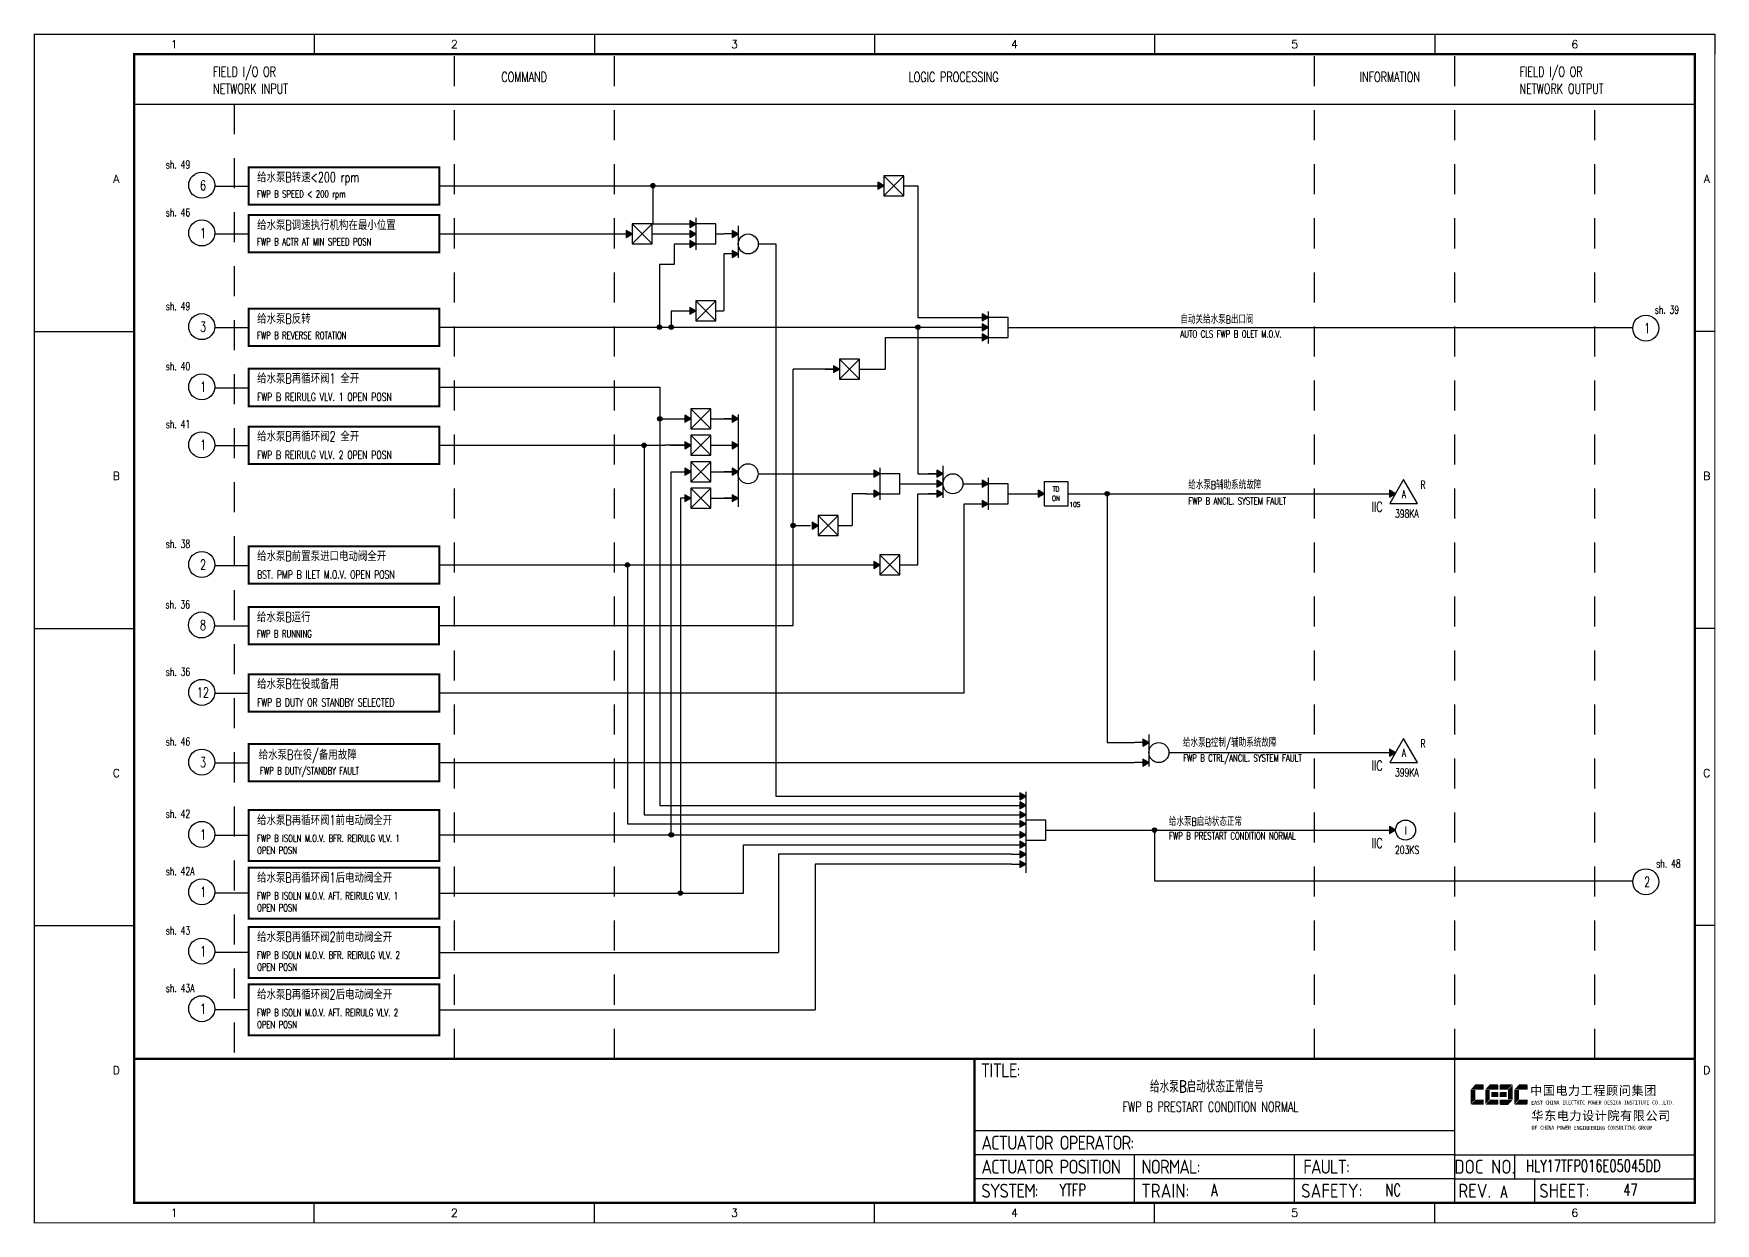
# Model space of a CAD drawing. Header units: millimetres. Extents: x 38833 to 52469, y 29493 to 32647.
# Drawn here: x 45997.8 to 46418.1, y 30240.9 to 30538.2 of the extents above; entities that cross this region are included whole.
import ezdxf
from ezdxf.enums import TextEntityAlignment as Align

# ---------------------------------------------------------------- set-up
doc = ezdxf.new("R2010")
doc.units = ezdxf.units.MM
doc.linetypes.add('JIS_02_0.7', pattern=[1.35, 0.75, -0.6])
for name, color, linetype in [('BLOCK', 7, 'Continuous'), ('BORDER', 1, 'Continuous'), ('MLINE', 6, 'Continuous'), ('TITLE', 1, 'Continuous'), ('TK', 7, 'Continuous'), ('图框_外框线', 7, 'Continuous'), ('图框_标题栏文字', 6, 'Continuous')]:
    doc.layers.add(name, color=color, linetype=linetype)
doc.styles.add('DANIEL', font='COMPLEX', dxfattribs={"width": 0.7, "bigfont": 'GVFS'})
doc.styles.add('ecepdi', font='simhei.ttf', dxfattribs={"width": 0.9})
doc.styles.get("Standard").update_dxf_attribs({"font": 'romans.shx', "width": 0.7, "bigfont": 'hztxta.shx'})
doc.styles.add('工程字', font='gbenor.shx', dxfattribs={"bigfont": 'gbcbig.shx'})

# ---------------------------------------------------------------- blocks, each defined once
blk = doc.blocks.new('huo')
at = {"layer": 'BORDER'}
for points in [[(-72.15, 909.27), (-73.65, 910.13), (-73.65, 908.4)], [(-72.15, 904.27), (-73.65, 905.13), (-73.65, 903.4)]]:
    blk.add_hatch(color=256, dxfattribs=at).paths.add_polyline_path(points)
for p, q in [((-72.15, 909.27), (-75.75, 909.27)), ((-72.15, 911.28), (-72.15, 903.28)), ((-72.15, 904.27), (-75.75, 904.27)), ((-67.15, 906.77), (-65.15, 906.77))]:
    blk.add_line(p, q, dxfattribs=at)
for points in [[(-72.15, 909.27), (-73.65, 910.13), (-73.65, 908.4)], [(-72.15, 904.27), (-73.65, 905.13), (-73.65, 903.4)]]:
    blk.add_lwpolyline(points, close=True, dxfattribs=at)
blk.add_circle((-69.65, 906.77), 2.5, dxfattribs=at)
blk = doc.blocks.new('huo2')
at = {"layer": 'BORDER'}
for points in [[(-56.26, 909.27), (-57.76, 910.13), (-57.76, 908.4)], [(-56.26, 906.77), (-57.76, 907.63), (-57.76, 905.9)], [(-56.26, 904.27), (-57.76, 905.13), (-57.76, 903.4)]]:
    blk.add_hatch(color=256, dxfattribs=at).paths.add_polyline_path(points)
for p, q in [((-56.26, 909.27), (-59.86, 909.27)), ((-56.26, 911.28), (-56.26, 903.28)), ((-59.86, 906.77), (-56.26, 906.77)), ((-56.26, 904.27), (-59.86, 904.27)), ((-51.26, 906.77), (-49.26, 906.77))]:
    blk.add_line(p, q, dxfattribs=at)
for points in [[(-56.26, 909.27), (-57.76, 910.13), (-57.76, 908.4)], [(-56.26, 906.77), (-57.76, 907.63), (-57.76, 905.9)], [(-56.26, 904.27), (-57.76, 905.13), (-57.76, 903.4)]]:
    blk.add_lwpolyline(points, close=True, dxfattribs=at)
blk.add_circle((-53.76, 906.77), 2.5, dxfattribs=at)
blk = doc.blocks.new('TD ON')
at = {"layer": 'BORDER'}
blk.add_hatch(color=256, dxfattribs=at).paths.add_polyline_path([(2178.99, 3763.24), (2177.49, 3764.11), (2177.49, 3762.37)])
for p, q in [((2176.99, 3763.24), (2178.99, 3763.24)), ((2184.99, 3763.24), (2186.99, 3763.24))]:
    blk.add_line(p, q, dxfattribs=at)
for points in [[(2184.99, 3766.24), (2178.99, 3766.24), (2178.99, 3760.24), (2184.99, 3760.24)], [(2178.99, 3763.24), (2177.49, 3764.11), (2177.49, 3762.37)]]:
    blk.add_lwpolyline(points, close=True, dxfattribs=at)
at = {"layer": 'BORDER', "style": 'DANIEL', "width": 0.8}
for s, p in [('ON', (2181.94, 3762.09)), ('TD', (2181.94, 3764.43))]:
    blk.add_text(s, height=1.2, dxfattribs=at).set_placement(p, align=Align.MIDDLE)
blk = doc.blocks.new('A$C1E0003F3')
h = blk.add_hatch(color=152)
edge = h.paths.add_edge_path()
edge.add_ellipse((5.15, 4.41), major_axis=(0, 0.211), ratio=0.769231, start_angle=-90, end_angle=0)
edge.add_line((5.15, 4.62), (3.22, 4.62))
edge.add_line((3.22, 4.62), (2.09, 3.35))
edge.add_line((2.09, 3.35), (5.32, 3.35))
edge.add_line((5.32, 3.35), (5.32, 4.41))
h.paths.add_polyline_path([(3.22, 3.23), (2.09, 3.23), (2.09, -0.36), (3.22, 0.91)])
edge = h.paths.add_edge_path()
edge.add_line((5.32, 0.81), (3.27, 0.81))
edge.add_line((3.27, 0.81), (2.13, -0.46))
edge.add_line((2.13, -0.46), (5.15, -0.46))
edge.add_ellipse((5.15, -0.25), major_axis=(0, 0.211), ratio=0.769231, start_angle=180, end_angle=270)
edge.add_line((5.32, -0.25), (5.32, 0.81))
h = blk.add_hatch(color=152)
edge = h.paths.add_edge_path()
edge.add_ellipse((8.78, 4.41), major_axis=(0, 0.211), ratio=0.769231, start_angle=-90, end_angle=0)
edge.add_line((8.78, 4.62), (6.84, 4.62))
edge.add_line((6.84, 4.62), (5.71, 3.35))
edge.add_line((5.71, 3.35), (8.94, 3.35))
edge.add_line((8.94, 3.35), (8.94, 4.41))
h.paths.add_polyline_path([(6.84, 3.23), (5.71, 3.23), (5.71, -0.36), (6.84, 0.91)])
edge = h.paths.add_edge_path()
edge.add_ellipse((8.78, 2.49), major_axis=(0, 0.211), ratio=0.769231, start_angle=-90, end_angle=0)
edge.add_line((8.78, 2.7), (7.22, 2.7))
edge.add_line((7.22, 2.7), (7.22, 1.44))
edge.add_line((7.22, 1.44), (8.78, 1.44))
edge.add_ellipse((8.78, 1.65), major_axis=(0, 0.211), ratio=0.769231, start_angle=180, end_angle=270)
edge.add_line((8.94, 1.65), (8.94, 2.49))
edge = h.paths.add_edge_path()
edge.add_line((8.94, 0.81), (6.89, 0.81))
edge.add_line((6.89, 0.81), (5.75, -0.46))
edge.add_line((5.75, -0.46), (8.78, -0.46))
edge.add_ellipse((8.78, -0.25), major_axis=(0, 0.211), ratio=0.769231, start_angle=180, end_angle=270)
edge.add_line((8.94, -0.25), (8.94, 0.81))
h = blk.add_hatch(color=1)
edge = h.paths.add_edge_path()
edge.add_line((12.48, 4.62), (9.46, 4.62))
edge.add_ellipse((9.46, 4.41), major_axis=(0, 0.211), ratio=0.769231, start_angle=0, end_angle=90)
edge.add_line((9.3, 4.41), (9.3, 3.35))
edge.add_line((9.3, 3.35), (11.35, 3.35))
edge.add_line((11.35, 3.35), (12.48, 4.62))
h.paths.add_polyline_path([(12.57, 4.56), (11.38, 3.23), (11.38, 0.93), (12.57, 0.93)])
edge = h.paths.add_edge_path()
edge.add_line((11.03, 2.7), (9.46, 2.7))
edge.add_ellipse((9.46, 2.49), major_axis=(0, 0.211), ratio=0.769231, start_angle=0, end_angle=90)
edge.add_line((9.3, 2.49), (9.3, 1.65))
edge.add_ellipse((9.46, 1.65), major_axis=(0, 0.211), ratio=0.769231, start_angle=90, end_angle=180)
edge.add_line((9.46, 1.44), (11.03, 1.44))
edge.add_line((11.03, 1.44), (11.03, 2.7))
h = blk.add_hatch(color=152)
edge = h.paths.add_edge_path()
edge.add_ellipse((16.11, 4.41), major_axis=(0, 0.211), ratio=0.769231, start_angle=-90, end_angle=0)
edge.add_line((16.11, 4.62), (14.14, 4.62))
edge.add_line((14.14, 4.62), (13, 3.35))
edge.add_line((13, 3.35), (16.27, 3.35))
edge.add_line((16.27, 3.35), (16.27, 4.41))
h.paths.add_polyline_path([(14.14, 3.23), (13, 3.23), (13, -0.36), (14.14, 0.91)])
edge = h.paths.add_edge_path()
edge.add_line((16.27, 0.81), (14.18, 0.81))
edge.add_line((14.18, 0.81), (13.04, -0.46))
edge.add_line((13.04, -0.46), (16.03, -0.46))
edge.add_ellipse((16.03, -0.15), major_axis=(0, 0.316), ratio=0.769231, start_angle=180, end_angle=270)
edge.add_line((16.27, -0.15), (16.27, 0.81))
h = blk.add_hatch(color=1)
edge = h.paths.add_edge_path()
edge.add_line((12.58, 0.79), (9.3, 0.79))
edge.add_line((9.3, 0.79), (9.3, -0.27))
edge.add_ellipse((9.46, -0.27), major_axis=(0, 0.211), ratio=0.769231, start_angle=90, end_angle=180)
edge.add_line((9.46, -0.48), (11.43, -0.48))
edge.add_line((11.43, -0.48), (12.58, 0.79))
at = {"layer": 'TITLE', "color": 7, "style": 'ecepdi'}
for s, p in [('中', (16.92, 1.94)), ('国', (20.09, 2)), ('电', (23.25, 1.99)), ('力', (26.39, 1.96)), ('程', (32.71, 1.98)), ('顾', (35.9, 1.98)), ('问', (39.09, 1.94)), ('集', (42.26, 1.98)), ('团', (45.42, 2.01)), ('工', (29.53, 1.95)), ('华', (17.24, -4.31)), ('东', (20.45, -4.29)), ('电', (23.62, -4.35)), ('力', (26.75, -4.32)), ('设', (29.92, -4.3)), ('计', (33.05, -4.31)), ('院', (36.26, -4.29)), ('有', (39.41, -4.29)), ('限', (42.57, -4.32)), ('公', (45.78, -4.38)), ('司', (48.91, -4.35))]:
    blk.add_text(s, height=2.2, dxfattribs=at).set_placement(p)
at = {"layer": 'TITLE', "color": 7, "style": 'ecepdi', "width": 0.975}
for s, p in [('E', (17.58, 0.02)), ('A', (18.29, 0.03)), ('S', (19, 0.03)), ('T', (19.7, 0.03)), ('C', (21.1, 0.09)), ('H', (21.77, 0.09)), ('I', (22.46, 0.09)), ('N', (23.17, 0.1)), ('A', (23.86, 0.1)), ('E', (25.35, 0.09)), ('L', (26.05, 0.11)), ('E', (26.76, 0.1)), ('C', (27.46, 0.12)), ('T', (28.18, 0.11)), ('R', (28.87, 0.1)), ('I', (29.57, 0.11)), ('C', (30.28, 0.1)), ('P', (31.64, 0.09)), ('O', (32.32, 0.08)), ('W', (33.03, 0.08)), ('E', (33.72, 0.08)), ('R', (34.42, 0.09)), ('D', (35.81, 0.1)), ('E', (36.52, 0.1)), ('S', (37.2, 0.1)), ('I', (37.91, 0.09)), ('G', (38.68, 0.11)), ('N', (39.38, 0.09)), ('I', (40.72, 0.07)), ('N', (41.43, 0.08)), ('S', (42.14, 0.08)), ('T', (42.83, 0.08)), ('I', (43.52, 0.09)), ('T', (44.22, 0.07)), ('U', (44.93, 0.07)), ('T', (45.63, 0.08)), ('E', (46.34, 0.09)), ('C', (47.76, 0.11)), ('O', (48.48, 0.1)), ('L', (50.56, 0.1)), ('T', (51.27, 0.1)), ('D', (51.96, 0.1)), ('.', (49.23, 0.1)), (',', (49.87, 0.1)), ('.', (52.72, 0.11)), ('O', (17.67, -6.18)), ('OF', (18.01, -6.2)), ('F', (18.37, -6.2)), ('C', (19.8, -6.19)), ('H', (20.47, -6.19)), ('I', (21.15, -6.19)), ('N', (21.87, -6.18)), ('A', (22.56, -6.18)), ('P', (23.98, -6.2)), ('O', (24.66, -6.21)), ('W', (25.36, -6.21)), ('E', (26.06, -6.21)), ('R', (26.75, -6.2)), ('E', (28.19, -6.24)), ('N', (28.91, -6.27)), ('G', (29.62, -6.26)), ('I', (30.32, -6.27)), ('N', (31.02, -6.27)), ('E', (31.7, -6.28)), ('E', (32.41, -6.27)), ('R', (33.1, -6.24)), ('I', (33.81, -6.24)), ('N', (34.51, -6.26)), ('G', (35.2, -6.24)), ('C', (36.61, -6.19)), ('O', (37.3, -6.21)), ('N', (38, -6.2)), ('S', (38.71, -6.21)), ('U', (39.41, -6.18)), ('L', (40.11, -6.18)), ('T', (40.81, -6.19)), ('I', (41.51, -6.21)), ('N', (42.2, -6.21)), ('G', (42.91, -6.17)), ('G', (44.29, -6.2)), ('R', (45, -6.21)), ('O', (45.69, -6.22)), ('U', (46.39, -6.2)), ('P', (47.1, -6.23))]:
    blk.add_text(s, height=1, dxfattribs=at).set_placement(p, align=Align.MIDDLE_CENTER)
blk = doc.blocks.new('A$C613255F0')
for p, q in [((70, 297), (70, 292)), ((140, 297), (140, 292)), ((210, 297), (210, 292)), ((280, 297), (280, 292)), ((350, 297), (350, 292)), ((420, 297), (420, 292)), ((0, 222.75), (25, 222.75)), ((420, 222.75), (415, 222.75)), ((0, 148.5), (25, 148.5)), ((420, 148.5), (415, 148.5)), ((0, 74.25), (25, 74.25)), ((420, 74.25), (415, 74.25)), ((70, 0), (70, 5)), ((140, 0), (140, 5)), ((210, 0), (210, 5)), ((280, 0), (280, 5)), ((350, 0), (350, 5))]:
    blk.add_line(p, q)
at = {"layer": 'MLINE', "linetype": 'JIS_02_0.7', "ltscale": 10}
for p, q in [((105, 41), (105, 292)), ((145, 41), (145, 292)), ((320, 41), (320, 292)), ((355, 41), (355, 292)), ((50, 279.56), (50, 41)), ((390, 41), (390, 279.56))]:
    blk.add_line(p, q, dxfattribs=at)
at = {"layer": 'MLINE'}
blk.add_line((25, 279.56), (415, 279.56), dxfattribs=at)
at = {"layer": '图框_外框线'}
for p, q in [((355, 5), (355, 41)), ((355, 23), (235, 23)), ((355, 17), (235, 17)), ((275, 11), (275, 17)), ((315, 11), (315, 17)), ((355, 17), (415, 17)), ((370, 11), (370, 17)), ((355, 11), (235, 11)), ((355, 11), (235, 11)), ((275, 5), (275, 11)), ((315, 5), (315, 11)), ((355, 11), (415, 11)), ((375, 5), (375, 11))]:
    blk.add_line(p, q, dxfattribs=at)
for points, const_width in [([(0, 0), (420, 0), (420, 297), (0, 297)], 0.3), ([(25, 5), (415, 5), (415, 292), (25, 292)], 0.6)]:
    blk.add_lwpolyline(points, close=True, dxfattribs=dict(at, const_width=const_width))
at = {"layer": '图框_外框线', "const_width": 0.6}
blk.add_lwpolyline([(235, 41), (25, 41)], dxfattribs=at)
at = {"layer": '图框_外框线'}
blk.add_lwpolyline([(415, 41, 0.6, 0.6, 0), (235, 41, 0.6, 0.6, 0), (235, 5, 0, 0, 0)], format="xyseb", dxfattribs=at)
blk.add_blockref('A$C1E0003F3', (356.94, 29.95))
at = {"layer": 'MLINE', "char_height": 2.5, "width": 31.8959, "attachment_point": 1}
for s, insert in [('FIELD I/O OR', (44.67, 288.89)), ('COMMAND', (116.74, 287.58)), ('LOGIC PROCESSING', (218.52, 287.58)), ('INFORMATION', (331.25, 287.58)), ('FIELD I/O OR', (371.22, 288.89)), ('NETWORK INPUT', (44.67, 284.64)), ('NETWORK OUTPUT', (371.22, 284.64))]:
    blk.add_mtext(s, dxfattribs=dict(at, insert=insert))
at = {"layer": 'TK', "color": 3}
for s, p in [('1', (35, 294.5)), ('2', (105, 294.5)), ('3', (175, 294.5)), ('4', (245, 294.5)), ('5', (315, 294.5)), ('6', (385, 294.5)), ('1', (35, 2.5)), ('2', (105, 2.5)), ('3', (175, 2.5)), ('4', (245, 2.5)), ('5', (315, 2.5)), ('6', (385, 2.5))]:
    blk.add_text(s, height=2, dxfattribs=at).set_placement(p, align=Align.MIDDLE)
for s, p in [('A', (20.5, 259.88)), ('A', (418, 259.88)), ('B', (20.5, 185.62)), ('B', (418, 185.62)), ('C', (20.5, 111.38)), ('C', (418, 111.38)), ('D', (20.5, 37.12)), ('D', (418, 37.12))]:
    blk.add_text(s, height=2, dxfattribs=at).set_placement(p, align=Align.CENTER)
at = {"layer": '图框_标题栏文字', "char_height": 3.5, "style": '工程字'}
for s, insert, width, attachment_point in [('{\\T0.9; TITLE:}', (234.86, 38.09), 14.2249, 4), ('{\\T0.9; ACTUATOR OPERATOR:}', (235, 20), 40, 4), ('{\\T0.9; ACTUATOR POSITION}', (235, 14), 45, 4), ('{\\T0.9; NORMAL:}', (275, 14), 18.2557, 4), ('{\\T0.9; FAULT:}', (315.44, 14), 15, 4), ('DOC NO.', (362.5, 14), 15, 5), ('{\\T0.9; SYSTEM:}', (235, 8), 17.9526, 4), ('{\\T0.9; }TRAIN: ', (275, 8), 17.6638, 4), ('SAFETY:', (324.3, 8), 22.3993, 5), ('REV.', (360, 8), 10, 5), ('SHEET:', (382.42, 8), 20, 5)]:
    blk.add_mtext(s, dxfattribs=dict(at, insert=insert, width=width, attachment_point=attachment_point))

msp = doc.modelspace()

# ---------------------------------------------------------------- hatches: boundary and pattern name
h = msp.add_hatch(color=256)
edge = h.paths.add_edge_path()
edge.add_arc((46152.54, 30500.23), 0.55, 0, 360)
h = msp.add_hatch(color=256)
edge = h.paths.add_edge_path()
edge.add_arc((46154.16, 30464.88), 0.55, 0, 360)
h = msp.add_hatch(color=256)
edge = h.paths.add_edge_path()
edge.add_arc((46157.13, 30464.86), 0.55, 0, 360)
h = msp.add_hatch(color=256)
edge = h.paths.add_edge_path()
edge.add_arc((46218.77, 30464.87), 0.55, 0, 360)
h = msp.add_hatch(color=256)
edge = h.paths.add_edge_path()
edge.add_arc((46154.26, 30441.98), 0.55, 0, 360)
h = msp.add_hatch(color=256)
edge = h.paths.add_edge_path()
edge.add_arc((46150.34, 30435.35), 0.55, 0, 360)
h = msp.add_hatch(color=256)
edge = h.paths.add_edge_path()
edge.add_arc((46266.06, 30423.24), 0.55, 0, 360)
for points in [[(46338.14, 30423.24), (46336.64, 30424.1), (46336.64, 30422.37)], [(46338.14, 30358.56), (46336.64, 30359.43), (46336.64, 30357.7)], [(46338.14, 30339.21), (46336.64, 30340.08), (46336.64, 30338.34)]]:
    msp.add_hatch(color=256).paths.add_polyline_path(points)
h = msp.add_hatch(color=256)
edge = h.paths.add_edge_path()
edge.add_arc((46187.57, 30415.3), 0.55, 0, 360)
h = msp.add_hatch(color=256)
edge = h.paths.add_edge_path()
edge.add_arc((46146.16, 30405.45), 0.55, 0, 360)
h = msp.add_hatch(color=256)
edge = h.paths.add_edge_path()
edge.add_arc((46157.14, 30338), 0.55, 0, 360)
h = msp.add_hatch(color=256)
edge = h.paths.add_edge_path()
edge.add_arc((46277.9, 30339.21), 0.55, 0, 360)
h = msp.add_hatch(color=256)
edge = h.paths.add_edge_path()
edge.add_arc((46159.41, 30323.46), 0.55, 0, 360)
at = {"layer": 'BORDER'}
for points in [[(46210.28, 30500.23), (46208.78, 30501.1), (46208.78, 30499.36)], [(46147.33, 30488.16), (46145.83, 30489.03), (46145.83, 30487.29)], [(46163.27, 30490.66), (46161.77, 30491.53), (46161.77, 30489.79)], [(46163.27, 30488.16), (46161.77, 30489.03), (46161.77, 30487.29)], [(46163.27, 30485.66), (46161.77, 30486.53), (46161.77, 30484.79)], [(46163.27, 30468.96), (46161.77, 30469.82), (46161.77, 30468.09)], [(46236.32, 30467.32), (46234.82, 30468.18), (46234.82, 30466.45)], [(46236.36, 30464.86), (46234.86, 30465.73), (46234.86, 30463.99)], [(46236.32, 30462.32), (46234.82, 30463.18), (46234.82, 30461.45)], [(46199.19, 30454.37), (46197.69, 30455.24), (46197.69, 30453.51)], [(46162, 30441.98), (46160.5, 30442.85), (46160.5, 30441.12)], [(46173.83, 30441.98), (46172.33, 30442.85), (46172.33, 30441.12)], [(46162, 30435.37), (46160.5, 30436.23), (46160.5, 30434.5)], [(46173.83, 30435.37), (46172.33, 30436.23), (46172.33, 30434.5)], [(46162, 30428.75), (46160.5, 30429.62), (46160.5, 30427.88)], [(46173.83, 30428.75), (46172.33, 30429.62), (46172.33, 30427.88)], [(46209.28, 30428.24), (46207.78, 30429.1), (46207.78, 30427.37)], [(46236.32, 30425.74), (46234.82, 30426.6), (46234.82, 30424.87)], [(46162, 30422.13), (46160.5, 30423), (46160.5, 30421.27)], [(46173.83, 30422.13), (46172.33, 30423), (46172.33, 30421.27)], [(46209.28, 30423.24), (46207.78, 30424.1), (46207.78, 30422.37)], [(46236.32, 30420.74), (46234.82, 30421.6), (46234.82, 30419.87)], [(46193.85, 30415.3), (46192.35, 30416.16), (46192.35, 30414.43)], [(46209.28, 30405.45), (46207.78, 30406.32), (46207.78, 30404.59)], [(46245.72, 30347.65), (46244.22, 30348.52), (46244.22, 30346.78)], [(46245.72, 30345.35), (46244.22, 30346.22), (46244.22, 30344.49)], [(46245.72, 30343), (46244.22, 30343.87), (46244.22, 30342.14)], [(46245.72, 30340.77), (46244.22, 30341.63), (46244.22, 30339.9)], [(46245.72, 30338), (46244.22, 30338.87), (46244.22, 30337.14)], [(46245.72, 30335.52), (46244.22, 30336.39), (46244.22, 30334.66)], [(46245.72, 30333.16), (46244.22, 30334.02), (46244.22, 30332.29)], [(46245.72, 30330.67), (46244.22, 30331.54), (46244.22, 30329.81)]]:
    msp.add_hatch(color=256, dxfattribs=at).paths.add_polyline_path(points)

# ---------------------------------------------------------------- linework, layer by layer
for p, q in [((46051.53, 30504.85), (46099.15, 30504.85)), ((46099.15, 30495.51), (46099.15, 30504.85)), ((46051.53, 30500.04), (46043.02, 30500.04)), ((46099.13, 30500.23), (46206.85, 30500.23)), ((46152.54, 30500.23), (46152.54, 30490.66)), ((46215.28, 30500.23), (46218.77, 30500.23)), ((46218.77, 30500.23), (46218.77, 30467.32)), ((46099.15, 30495.51), (46051.53, 30495.51)), ((46152.54, 30490.66), (46163.27, 30490.66)), ((46051.53, 30488.11), (46043.02, 30488.11)), ((46099.15, 30488.25), (46099.15, 30487.9)), ((46099.38, 30488.16), (46147.33, 30488.16)), ((46152.33, 30488.16), (46155.86, 30488.16)), ((46155.86, 30488.16), (46163.27, 30488.16)), ((46157.91, 30480.65), (46157.91, 30485.66)), ((46157.91, 30485.66), (46163.27, 30485.66)), ((46178.86, 30485.66), (46183.29, 30485.66)), ((46183.29, 30485.66), (46183.29, 30347.65)), ((46099.15, 30483.58), (46051.53, 30483.58)), ((46154.16, 30480.65), (46157.91, 30480.65)), ((46154.16, 30480.65), (46154.16, 30464.88)), ((46170.27, 30483.16), (46170.27, 30468.96)), ((46051.53, 30469.51), (46099.15, 30469.51)), ((46157.13, 30468.96), (46163.27, 30468.96)), ((46157.13, 30468.96), (46157.13, 30464.86)), ((46051.53, 30464.7), (46043.02, 30464.7)), ((46099.13, 30464.88), (46236.32, 30464.88)), ((46218.77, 30467.32), (46236.32, 30467.32)), ((46218.77, 30464.87), (46218.77, 30428.24)), ((46241.32, 30464.82), (46397.42, 30464.82)), ((46099.15, 30460.17), (46051.53, 30460.17)), ((46210.61, 30462.32), (46236.32, 30462.32)), ((46210.61, 30462.32), (46210.61, 30454.37)), ((46051.53, 30454.48), (46099.15, 30454.48)), ((46187.56, 30390.33), (46187.56, 30454.37)), ((46199.19, 30454.37), (46187.56, 30454.37)), ((46204.19, 30454.37), (46210.61, 30454.37)), ((46051.53, 30449.66), (46043.02, 30449.66)), ((46099.13, 30449.85), (46154.26, 30449.85)), ((46154.26, 30449.85), (46154.26, 30429.68)), ((46099.15, 30445.13), (46051.53, 30445.13)), ((46051.53, 30439.99), (46099.15, 30439.99)), ((46154.26, 30441.98), (46160.47, 30441.98)), ((46167, 30441.98), (46173.83, 30441.98)), ((46051.53, 30435.18), (46043.02, 30435.18)), ((46099.13, 30435.37), (46155.53, 30435.37)), ((46150.34, 30435.37), (46150.34, 30343)), ((46160.47, 30435.37), (46155.53, 30435.37)), ((46167, 30435.37), (46173.83, 30435.37)), ((46099.15, 30430.65), (46051.53, 30430.65)), ((46154.26, 30429.68), (46154.26, 30345.35)), ((46157.14, 30338), (46157.14, 30428.75)), ((46157.14, 30428.75), (46160.47, 30428.75)), ((46167, 30428.75), (46173.83, 30428.75)), ((46178.83, 30428.24), (46205.85, 30428.24)), ((46214.28, 30425.74), (46225, 30425.74)), ((46218.77, 30428.24), (46225, 30428.24)), ((46230, 30425.74), (46236.32, 30425.74)), ((46162, 30422.13), (46159.41, 30422.13)), ((46159.41, 30422.13), (46159.41, 30323.46)), ((46167, 30422.13), (46173.83, 30422.13)), ((46202.3, 30423.24), (46202.3, 30415.3)), ((46205.85, 30423.24), (46202.3, 30423.24)), ((46218.77, 30405.45), (46218.77, 30423.24)), ((46218.77, 30423.24), (46225, 30423.24)), ((46241.32, 30423.24), (46250.34, 30423.24)), ((46256.34, 30423.24), (46338.14, 30423.24)), ((46266.06, 30423.24), (46266.06, 30361.06)), ((46230.34, 30373.5), (46230.34, 30420.74)), ((46230.34, 30420.74), (46236.32, 30420.74)), ((46187.56, 30415.3), (46190.43, 30415.3)), ((46198.85, 30415.3), (46202.3, 30415.3)), ((46051.53, 30410.08), (46099.15, 30410.08)), ((46051.53, 30405.27), (46043.02, 30405.27)), ((46099.13, 30405.45), (46205.85, 30405.45)), ((46146.16, 30405.45), (46146.16, 30340.77)), ((46214.28, 30405.45), (46218.77, 30405.45)), ((46099.15, 30400.74), (46051.53, 30400.74)), ((46051.49, 30394.95), (46099.1, 30394.95)), ((46051.49, 30390.14), (46042.97, 30390.14)), ((46099.09, 30390.33), (46187.56, 30390.33)), ((46099.1, 30385.61), (46051.49, 30385.61)), ((46051.53, 30378.13), (46099.15, 30378.13)), ((46051.53, 30373.32), (46043.02, 30373.32)), ((46099.13, 30373.5), (46218.24, 30373.5)), ((46218.24, 30373.5), (46230.34, 30373.5)), ((46099.15, 30368.79), (46051.53, 30368.79)), ((46051.53, 30360.69), (46099.15, 30360.69)), ((46266.06, 30361.06), (46272.9, 30361.06)), ((46282.49, 30358.56), (46338.14, 30358.56)), ((46051.53, 30355.88), (46043.02, 30355.88)), ((46099.13, 30356.06), (46266.68, 30356.06)), ((46266.68, 30356.06), (46272.9, 30356.06)), ((46099.15, 30351.35), (46051.53, 30351.35)), ((46183.29, 30347.65), (46245.72, 30347.65)), ((46051.53, 30344.2), (46099.15, 30344.2)), ((46150.34, 30343), (46245.72, 30343)), ((46154.26, 30345.35), (46245.72, 30345.35)), ((46051.53, 30337.82), (46043.02, 30337.82)), ((46099.13, 30338), (46245.72, 30338)), ((46146.16, 30340.77), (46245.72, 30340.77)), ((46250.72, 30339.21), (46338.14, 30339.21)), ((46277.9, 30339.21), (46277.9, 30326.48)), ((46175.15, 30323.46), (46175.15, 30335.52)), ((46175.15, 30335.52), (46245.72, 30335.52)), ((46242.13, 30333.16), (46183.9, 30333.16)), ((46183.9, 30333.16), (46183.9, 30308.63)), ((46099.15, 30331.44), (46051.53, 30331.44)), ((46242.13, 30330.67), (46193.05, 30330.67)), ((46193.05, 30330.67), (46193.05, 30294.27)), ((46277.9, 30326.48), (46397.42, 30326.48)), ((46051.53, 30323.46), (46043.02, 30323.46)), ((46099.13, 30323.46), (46175.15, 30323.46)), ((46099.15, 30317.08), (46051.53, 30317.08)), ((46051.53, 30315.01), (46099.15, 30315.01)), ((46051.53, 30308.63), (46043.02, 30308.63)), ((46099.15, 30308.63), (46183.9, 30308.63)), ((46099.15, 30302.25), (46051.53, 30302.25)), ((46051.53, 30294.27), (46043.02, 30294.27)), ((46099.15, 30294.27), (46193.05, 30294.27)), ((46099.15, 30287.89), (46051.53, 30287.89))]:
    msp.add_line(p, q)
at = {"const_width": 0.5}
for points in [[(46051.53, 30504.85), (46099.15, 30504.85), (46099.15, 30495.51), (46051.53, 30495.51), (46051.53, 30504.85)], [(46051.53, 30492.92), (46099.15, 30492.92), (46099.15, 30483.58), (46051.53, 30483.58), (46051.53, 30492.92)], [(46051.53, 30469.51), (46099.15, 30469.51), (46099.15, 30460.17), (46051.53, 30460.17), (46051.53, 30469.51)], [(46051.53, 30454.48), (46099.15, 30454.48), (46099.15, 30445.13), (46051.53, 30445.13), (46051.53, 30454.48)], [(46051.53, 30439.99), (46099.15, 30439.99), (46099.15, 30430.65), (46051.53, 30430.65), (46051.53, 30439.99)], [(46051.53, 30410.08), (46099.15, 30410.08), (46099.15, 30400.74), (46051.53, 30400.74), (46051.53, 30410.08)], [(46051.49, 30394.95), (46099.1, 30394.95), (46099.1, 30385.61), (46051.49, 30385.61), (46051.49, 30394.95)], [(46051.53, 30378.13), (46099.15, 30378.13), (46099.15, 30368.79), (46051.53, 30368.79), (46051.53, 30378.13)], [(46051.53, 30360.69), (46099.15, 30360.69), (46099.15, 30351.35), (46051.53, 30351.35), (46051.53, 30360.69)], [(46051.53, 30344.2), (46099.15, 30344.2), (46099.15, 30331.44), (46051.53, 30331.44), (46051.53, 30344.2)], [(46051.53, 30329.84), (46099.15, 30329.84), (46099.15, 30317.08), (46051.53, 30317.08), (46051.53, 30329.84)], [(46051.53, 30315.01), (46099.15, 30315.01), (46099.15, 30302.25), (46051.53, 30302.25), (46051.53, 30315.01)], [(46051.53, 30300.65), (46099.15, 30300.65), (46099.15, 30287.89), (46051.53, 30287.89), (46051.53, 30300.65)]]:
    msp.add_lwpolyline(points, dxfattribs=at)
at = {"color": 1}
for points in [[(46343.63, 30420.79), (46340.16, 30426.79), (46336.7, 30420.79)], [(46343.63, 30356.12), (46340.16, 30362.12), (46336.7, 30356.12)]]:
    msp.add_lwpolyline(points, close=True, dxfattribs=at)
for points in [[(46338.14, 30423.24), (46336.64, 30424.1), (46336.64, 30422.37)], [(46338.14, 30358.56), (46336.64, 30359.43), (46336.64, 30357.7)], [(46338.14, 30339.21), (46336.64, 30340.08), (46336.64, 30338.34)]]:
    msp.add_lwpolyline(points, close=True)
for centre, radius in [((46039.78, 30500.35), 3.25), ((46152.54, 30500.23), 0.55), ((46039.78, 30488.41), 3.25), ((46039.78, 30465), 3.25), ((46400.67, 30464.63), 3.25), ((46154.16, 30464.88), 0.55), ((46157.13, 30464.86), 0.55), ((46218.77, 30464.87), 0.55), ((46039.78, 30449.97), 3.25), ((46154.26, 30441.98), 0.55), ((46039.78, 30435.49), 3.25), ((46150.34, 30435.35), 0.55), ((46266.06, 30423.24), 0.55), ((46187.57, 30415.3), 0.55), ((46039.78, 30405.57), 3.25), ((46146.16, 30405.45), 0.55), ((46039.74, 30390.45), 3.25), ((46039.78, 30373.62), 3.25), ((46039.78, 30356.19), 3.25), ((46340.64, 30339.21), 2.5), ((46039.78, 30338.13), 3.25), ((46157.14, 30338), 0.55), ((46277.9, 30339.21), 0.55), ((46400.67, 30326.29), 3.25), ((46039.78, 30323.77), 3.25), ((46159.41, 30323.46), 0.55), ((46039.78, 30308.94), 3.25), ((46039.78, 30294.57), 3.25)]:
    msp.add_circle(centre, radius)
at = {"layer": 'BORDER'}
for p, q in [((46210.28, 30502.73), (46215.28, 30497.73)), ((46215.28, 30502.73), (46210.28, 30497.73)), ((46206.69, 30500.23), (46210.28, 30500.23)), ((46215.28, 30500.23), (46217.28, 30500.23)), ((46147.33, 30490.66), (46152.33, 30485.66)), ((46152.33, 30490.66), (46147.33, 30485.66)), ((46159.68, 30490.66), (46163.27, 30490.66)), ((46163.27, 30492.16), (46163.27, 30484.16)), ((46143.74, 30488.16), (46147.33, 30488.16)), ((46152.33, 30488.16), (46154.33, 30488.16)), ((46159.68, 30488.16), (46163.27, 30488.16)), ((46159.68, 30485.66), (46163.27, 30485.66)), ((46168.27, 30488.16), (46170.27, 30488.16)), ((46158.15, 30468.96), (46161.74, 30468.96)), ((46163.27, 30471.46), (46168.27, 30466.46)), ((46168.27, 30471.46), (46163.27, 30466.46)), ((46168.27, 30468.96), (46170.27, 30468.96)), ((46236.32, 30468.82), (46236.32, 30460.82)), ((46232.73, 30467.32), (46236.32, 30467.32)), ((46241.32, 30464.82), (46243.32, 30464.82)), ((46232.73, 30462.32), (46236.32, 30462.32)), ((46199.19, 30456.87), (46204.19, 30451.87)), ((46204.19, 30456.87), (46199.19, 30451.87)), ((46195.6, 30454.37), (46199.19, 30454.37)), ((46204.19, 30454.37), (46206.19, 30454.37)), ((46162, 30444.48), (46167, 30439.48)), ((46167, 30444.48), (46162, 30439.48)), ((46173.83, 30443.07), (46173.83, 30419.98)), ((46156.88, 30441.98), (46160.47, 30441.98)), ((46167, 30441.98), (46169, 30441.98)), ((46173.83, 30441.98), (46170.24, 30441.98)), ((46156.88, 30435.37), (46160.47, 30435.37)), ((46162, 30437.87), (46167, 30432.87)), ((46167, 30437.87), (46162, 30432.87)), ((46167, 30435.37), (46169, 30435.37)), ((46170.24, 30435.37), (46173.83, 30435.37)), ((46162, 30431.25), (46167, 30426.25)), ((46167, 30431.25), (46162, 30426.25)), ((46209.28, 30429.74), (46209.28, 30421.74)), ((46167, 30428.75), (46169, 30428.75)), ((46173.83, 30428.75), (46170.24, 30428.75)), ((46178.83, 30428.24), (46180.83, 30428.24)), ((46205.69, 30428.24), (46209.28, 30428.24)), ((46214.28, 30425.74), (46216.28, 30425.74)), ((46232.73, 30425.74), (46236.32, 30425.74)), ((46236.32, 30427.24), (46236.32, 30419.24)), ((46162, 30424.63), (46167, 30419.63)), ((46167, 30424.63), (46162, 30419.63)), ((46167, 30422.13), (46169, 30422.13)), ((46173.83, 30422.13), (46170.24, 30422.13)), ((46205.69, 30423.24), (46209.28, 30423.24)), ((46241.32, 30423.24), (46243.32, 30423.24)), ((46193.85, 30417.8), (46198.85, 30412.8)), ((46198.85, 30417.8), (46193.85, 30412.8)), ((46232.73, 30420.74), (46236.32, 30420.74)), ((46188.34, 30415.3), (46191.93, 30415.3)), ((46198.85, 30415.3), (46200.85, 30415.3)), ((46205.69, 30405.45), (46209.28, 30405.45)), ((46209.28, 30407.95), (46214.28, 30402.95)), ((46214.28, 30407.95), (46209.28, 30402.95)), ((46214.28, 30405.45), (46216.28, 30405.45)), ((46242.13, 30347.65), (46245.72, 30347.65)), ((46245.72, 30348.78), (46245.72, 30328.54)), ((46242.13, 30345.35), (46245.72, 30345.35)), ((46242.13, 30343), (46245.72, 30343)), ((46242.13, 30340.77), (46245.72, 30340.77)), ((46242.13, 30338), (46245.72, 30338)), ((46250.72, 30339.21), (46252.72, 30339.21)), ((46242.13, 30335.52), (46245.72, 30335.52)), ((46242.13, 30333.16), (46245.72, 30333.16)), ((46242.13, 30330.67), (46245.72, 30330.67))]:
    msp.add_line(p, q, dxfattribs=at)
for points in [[(46215.28, 30502.73), (46210.28, 30502.73), (46210.28, 30497.73), (46215.28, 30497.73)], [(46210.28, 30500.23), (46208.78, 30501.1), (46208.78, 30499.36)], [(46147.33, 30488.16), (46145.83, 30489.03), (46145.83, 30487.29)], [(46152.33, 30490.66), (46147.33, 30490.66), (46147.33, 30485.66), (46152.33, 30485.66)], [(46163.27, 30490.66), (46161.77, 30491.53), (46161.77, 30489.79)], [(46163.27, 30488.16), (46161.77, 30489.03), (46161.77, 30487.29)], [(46168.27, 30490.66), (46163.27, 30490.66), (46163.27, 30485.66), (46168.27, 30485.66)], [(46163.27, 30485.66), (46161.77, 30486.53), (46161.77, 30484.79)], [(46163.27, 30468.96), (46161.77, 30469.82), (46161.77, 30468.09)], [(46168.27, 30471.46), (46163.27, 30471.46), (46163.27, 30466.46), (46168.27, 30466.46)], [(46236.32, 30467.32), (46234.82, 30468.18), (46234.82, 30466.45)], [(46236.36, 30464.86), (46234.86, 30465.73), (46234.86, 30463.99)], [(46241.32, 30467.32), (46236.32, 30467.32), (46236.32, 30462.32), (46241.32, 30462.32)], [(46236.32, 30462.32), (46234.82, 30463.18), (46234.82, 30461.45)], [(46199.19, 30454.37), (46197.69, 30455.24), (46197.69, 30453.51)], [(46204.19, 30456.87), (46199.19, 30456.87), (46199.19, 30451.87), (46204.19, 30451.87)], [(46162, 30441.98), (46160.5, 30442.85), (46160.5, 30441.12)], [(46167, 30444.48), (46162, 30444.48), (46162, 30439.48), (46167, 30439.48)], [(46173.83, 30441.98), (46172.33, 30442.85), (46172.33, 30441.12)], [(46162, 30435.37), (46160.5, 30436.23), (46160.5, 30434.5)], [(46167, 30437.87), (46162, 30437.87), (46162, 30432.87), (46167, 30432.87)], [(46173.83, 30435.37), (46172.33, 30436.23), (46172.33, 30434.5)], [(46167, 30431.25), (46162, 30431.25), (46162, 30426.25), (46167, 30426.25)], [(46162, 30428.75), (46160.5, 30429.62), (46160.5, 30427.88)], [(46173.83, 30428.75), (46172.33, 30429.62), (46172.33, 30427.88)], [(46209.28, 30428.24), (46207.78, 30429.1), (46207.78, 30427.37)], [(46214.28, 30428.24), (46209.28, 30428.24), (46209.28, 30423.24), (46214.28, 30423.24)], [(46236.32, 30425.74), (46234.82, 30426.6), (46234.82, 30424.87)], [(46241.32, 30425.74), (46236.32, 30425.74), (46236.32, 30420.74), (46241.32, 30420.74)], [(46162, 30422.13), (46160.5, 30423), (46160.5, 30421.27)], [(46167, 30424.63), (46162, 30424.63), (46162, 30419.63), (46167, 30419.63)], [(46173.83, 30422.13), (46172.33, 30423), (46172.33, 30421.27)], [(46209.28, 30423.24), (46207.78, 30424.1), (46207.78, 30422.37)], [(46236.32, 30420.74), (46234.82, 30421.6), (46234.82, 30419.87)], [(46198.85, 30417.8), (46193.85, 30417.8), (46193.85, 30412.8), (46198.85, 30412.8)], [(46193.85, 30415.3), (46192.35, 30416.16), (46192.35, 30414.43)], [(46209.28, 30405.45), (46207.78, 30406.32), (46207.78, 30404.59)], [(46214.28, 30407.95), (46209.28, 30407.95), (46209.28, 30402.95), (46214.28, 30402.95)], [(46245.72, 30347.65), (46244.22, 30348.52), (46244.22, 30346.78)], [(46245.72, 30345.35), (46244.22, 30346.22), (46244.22, 30344.49)], [(46245.72, 30343), (46244.22, 30343.87), (46244.22, 30342.14)], [(46245.72, 30340.77), (46244.22, 30341.63), (46244.22, 30339.9)], [(46250.72, 30341.71), (46245.72, 30341.71), (46245.72, 30336.71), (46250.72, 30336.71)], [(46245.72, 30338), (46244.22, 30338.87), (46244.22, 30337.14)], [(46245.72, 30335.52), (46244.22, 30336.39), (46244.22, 30334.66)], [(46245.72, 30333.16), (46244.22, 30334.02), (46244.22, 30332.29)], [(46245.72, 30330.67), (46244.22, 30331.54), (46244.22, 30329.81)]]:
    msp.add_lwpolyline(points, close=True, dxfattribs=at)
msp.add_circle((46176.33, 30428.24), 2.5, dxfattribs=at)

# ---------------------------------------------------------------- block references
for name, p in [('A$C613255F0', (45997.92, 30241.07)), ('huo', (46246.01, 29578.89)), ('huo2', (46281.27, 29518.97)), ('TD ON', (44071.35, 26660)), ('huo', (46348.64, 29451.8))]:
    msp.add_blockref(name, p)

# ---------------------------------------------------------------- texts
at = {"color": 1, "width": 0.7}
for p in [(46340.25, 30422.16), (46340.25, 30357.49)]:
    msp.add_text('A', height=2, dxfattribs=at).set_placement(p, align=Align.CENTER)
at = {"width": 0.7}
msp.add_text('I', height=2, dxfattribs=at).set_placement((46340.68, 30338.08), align=Align.CENTER)
for s, height, p in [('给水泵B启动状态正常信号 ', 3, (46276.75, 30273.62)), ('FWP B PRESTART CONDITION NORMAL ', 2.5, (46269.94, 30268.83))]:
    msp.add_text(s, height=height, dxfattribs=at).set_placement(p)
at = {"color": 4, "char_height": 2, "width": 73.0067, "attachment_point": 1}
for s, insert in [('sh. 49', (46030.78, 30506.5)), ('sh. 46', (46030.78, 30494.56)), ('sh. 49', (46030.78, 30471.15)), ('sh. 39', (46402.91, 30470.24)), ('sh. 40', (46030.78, 30456.12)), ('sh. 41', (46030.78, 30441.64)), ('sh. 38', (46030.78, 30411.72)), ('sh. 36', (46030.73, 30396.6)), ('sh. 36', (46030.78, 30379.77)), ('sh. 46', (46030.78, 30362.34)), ('sh. 42', (46030.78, 30344.28)), ('sh. 42A', (46030.78, 30329.92)), ('sh. 48', (46403.29, 30331.83)), ('sh. 43', (46030.78, 30315.09)), ('sh. 43A', (46030.78, 30300.73))]:
    msp.add_mtext(s, dxfattribs=dict(at, insert=insert))
at = {"attachment_point": 1}
for s, insert, char_height, width in [('6', (46039.38, 30501.56), 2.5, 73.0067), ('给水泵B转速<200 rpm', (46053.61, 30503.58), 2.5, 73.0067), ('FWP B SPEED < 200 rpm', (46053.61, 30499.06), 1.8, 73.0067), ('1', (46039.38, 30489.62), 2.5, 73.0067), ('给水泵B调速执行机构在最小位置', (46053.61, 30491.64), 2.5, 73.0067), ('FWP B ACTR AT MIN SPEED POSN', (46053.61, 30487.12), 1.8, 73.0067), ('给水泵B反转', (46053.61, 30468.23), 2.5, 73.0067), ('自动关给水泵B出口阀', (46284.36, 30467.77), 2, 73.0067), ('3', (46039.38, 30466.21), 2.5, 73.0067), ('FWP B REVERSE ROTATION', (46053.61, 30463.71), 1.8, 73.0067), ('AUTO CLS FWP B OLET M.O.V.', (46284.36, 30464.08), 1.8, 73.0067), ('1', (46400.27, 30465.84), 2.5, 73.0067), ('1', (46039.38, 30451.18), 2.5, 73.0067), ('给水泵B再循环阀1 全开', (46053.61, 30453.32), 2.5, 73.0067), ('FWP B REIRULG VLV. 1 OPEN POSN', (46053.61, 30448.44), 2, 73.0067), ('给水泵B再循环阀2 全开', (46053.61, 30438.84), 2.5, 73.0067), ('1', (46039.38, 30436.7), 2.5, 73.0067), ('FWP B REIRULG VLV. 2 OPEN POSN', (46053.61, 30433.95), 2, 73.0067), ('给水泵B辅助系统故障', (46286.34, 30426.39), 2, 73.0067), ('R', (46344.38, 30426.48), 2, 73.0067), ('FWP B ANCIL. SYSTEM FAULT', (46286.38, 30422.35), 1.8, 73.0067), ('IIC', (46332.14, 30421.24), 2.5, 4.5039), ('398KA', (46337.99, 30419.27), 2, 73.0067), ('给水泵B前置泵进口电动阀全开', (46053.61, 30408.93), 2.5, 73.0067), ('2', (46039.38, 30406.78), 2.5, 73.0067), ('BST. PMP B ILET M.O.V. OPEN POSN', (46053.61, 30404.04), 2, 73.0067), ('给水泵B运行', (46053.57, 30393.67), 2.5, 73.0067), ('8', (46039.34, 30391.66), 2.5, 73.0067), ('FWP B RUNNING', (46053.57, 30389.15), 1.8, 73.0067), ('给水泵B在役或备用', (46053.61, 30376.98), 2.5, 73.0067), ('12', (46038.58, 30374.83), 2.5, 73.0067), ('FWP B DUTY OR STANDBY SELECTED', (46053.61, 30372.09), 2, 73.0067), ('给水泵B在役/备用故障', (46054.02, 30359.28), 2.5, 73.0067), ('给水泵B控制/辅助系统故障', (46285.02, 30362.02), 2, 73.0067), ('FWP B CTRL/ANCIL. SYSTEM FAULT', (46285.06, 30358.11), 1.8, 73.0067), ('R', (46344.38, 30361.81), 2, 73.0067), ('3', (46039.37, 30357.4), 2.5, 73.0067), ('FWP B DUTY/STANDBY FAULT', (46054.36, 30354.92), 1.8, 73.0067), ('IIC', (46332.14, 30356.56), 2.5, 4.5039), ('399KA', (46337.99, 30354.6), 2, 73.0067), ('给水泵B再循环阀1前电动阀全开', (46053.61, 30342.93), 2.5, 73.0067), ('给水泵B启动状态正常', (46281.5, 30342.26), 2, 73.0067), ('1', (46039.37, 30339.34), 2.5, 73.0067), ('FWP B ISOLN M.O.V. BFR. REIRULG VLV. 1  \\POPEN POSN', (46053.61, 30338.04), 1.8, 73.0067), ('FWP B PRESTART CONDITION NORMAL', (46281.54, 30338.65), 1.8, 73.0067), ('IIC', (46332.14, 30337.21), 2.5, 4.5039), ('203KS', (46337.99, 30335.25), 2, 73.0067), ('给水泵B再循环阀1后电动阀全开', (46053.61, 30328.57), 2.5, 73.0067), ('1', (46039.37, 30324.98), 2.5, 73.0067), ('2', (46400.27, 30327.5), 2.5, 73.0067), ('FWP B ISOLN M.O.V. AFT. REIRULG VLV. 1  \\POPEN POSN', (46053.61, 30323.68), 1.8, 73.0067), ('给水泵B再循环阀2前电动阀全开', (46053.61, 30313.74), 2.5, 73.0067), ('1', (46039.37, 30310.15), 2.5, 73.0067), ('FWP B ISOLN M.O.V. BFR. REIRULG VLV. 2 \\POPEN POSN', (46053.61, 30308.85), 1.8, 73.0067), ('给水泵B再循环阀2后电动阀全开', (46053.61, 30299.38), 2.5, 73.0067), ('1', (46039.37, 30295.79), 2.5, 73.0067), ('FWP B ISOLN M.O.V. AFT. REIRULG VLV. 2  \\POPEN POSN', (46053.61, 30294.49), 1.8, 73.0067), ('YTFP', (46254.16, 30250.76), 3, 8.5983), ('A', (46292.03, 30250.76), 3, 4.8474), ('NC', (46335.61, 30250.76), 3, 4.8474), ('A', (46364.4, 30250.32), 3, 8.5983)]:
    msp.add_mtext(s, dxfattribs=dict(at, insert=insert, char_height=char_height, width=width))
at = {"width": 0.7}
for tag, p, s in [('HLY17TFP016E05045DD', (46370.78, 30253.82), ''), ('47', (46395.06, 30247.82), '1')]:
    msp.add_attdef(tag, p, s, height=3, dxfattribs=at)
at = {"layer": 'BLOCK', "style": 'DANIEL', "width": 0.8}
msp.add_text('10S', height=1.2, dxfattribs=at).set_placement((46258.01, 30420.56), align=Align.MIDDLE)

doc.saveas('drawing.dxf')
